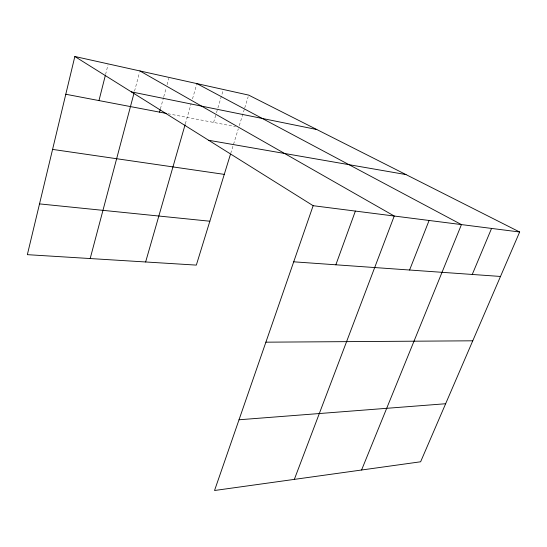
<?xml version="1.0" encoding="UTF-8"?>
<svg xmlns="http://www.w3.org/2000/svg" width="547" height="547" viewBox="0 0 547 547"><rect width="100%" height="100%" fill="white"/><g stroke="black" fill="none" stroke-linecap="round" stroke-linejoin="round"><path stroke-width="0.41" stroke-dasharray="2.73 2.05" d="M105.564 74.508L108.032 64.731M134.535 91.192L139.471 72.566M160.401 108.894L163.526 97.598M163.744 96.792L166.199 87.917M167.088 84.689L168.873 78.242M185.33 123.841L191.115 103.718M192.503 98.891L196.899 83.609M213.583 122.425L216.215 113.591M216.455 112.785L217.651 108.771M217.891 107.964L223.395 89.489M230.725 153.434L238.301 128.819M239.285 125.625L244.482 108.757M244.728 107.957L248.188 96.716M167.895 113.714L235.538 126.61"/><path stroke-width="0.82" d="M74.843 56.498L313.144 205.699L214.533 490.502L420.622 461.784L519.65 232.003L248.68 95.11L74.843 56.498L27.35 254.663L196.332 265.11L230.472 154.233M98.973 100.58L105.359 75.322M90.187 258.546L133.892 93.626M159.512 112.114L160.175 109.701M145.632 261.972L185.105 124.648M335.851 264.796L355.372 211.08M294.341 479.377L394.23 216.024L139.902 70.946M409.587 270.02L429.094 220.468M361.581 470.01L461.449 224.591L196.899 83.609M472.252 274.457L491.562 228.42M239.025 419.775L445.641 403.741M265.89 342.176L472.758 340.808M293.718 261.815L500.491 276.454M39.521 203.894L209.85 221.22M313.144 205.699L519.65 232.003M52.58 149.399L224.27 174.377M208.66 140.278L406.011 174.589M65.797 94.255L166.22 113.4M131.328 91.862L316.809 129.53"/></g></svg>
